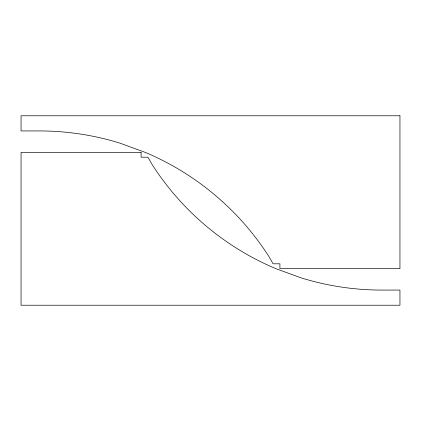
<?xml version="1.0" encoding="UTF-8"?>
<svg xmlns="http://www.w3.org/2000/svg" width="421" height="421" viewBox="0 0 421 421"><rect width="100%" height="100%" fill="white"/><g stroke="black" fill="none" stroke-linecap="round" stroke-linejoin="round"><path stroke-width="0.63" d="M399.95 115.775L21.05 115.775L21.05 130.931L39.237 130.931A272.808 272.808 0 0 1 119.943 143.14L145.587 152.513A272.808 272.808 0 0 1 268.961 256.594L273.082 263.799L279.902 263.799L279.902 268.645L399.95 268.645L399.95 115.775M141.098 152.355L21.05 152.355L21.05 305.225L399.95 305.225L399.95 290.069L381.763 290.069A272.808 272.808 0 0 1 301.057 277.86L275.413 268.487A272.808 272.808 0 0 1 152.039 164.406L147.918 157.201L141.098 157.201L141.098 152.355"/></g></svg>
